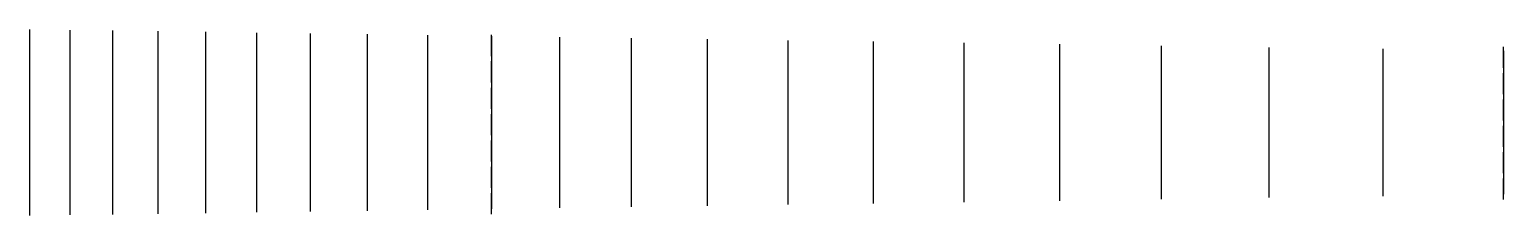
# Model space of a CAD drawing. Extents: x -3 to 416, y -26 to 26.
import ezdxf

# ---------------------------------------------------------------- set-up
doc = ezdxf.new("R2010")
doc.units = 0
doc.header["$LTSCALE"] = 0.5
doc.linetypes.add('ACAD_ISO02W100', pattern=[15, 12, -3])
doc.layers.add('frets', color=4, linetype='Continuous')
doc.layers.add('trace', color=6, linetype='Continuous')

msp = doc.modelspace()

# ---------------------------------------------------------------- linework, layer by layer
at = {"layer": 'frets'}
for p, q in [((-2.89, 26.49), (-2.89, -26.49)), ((8.56, 26.32), (8.56, -26.32)), ((20.69, 26.15), (20.69, -26.15)), ((33.54, 25.96), (33.54, -25.96)), ((47.16, 25.76), (47.16, -25.76)), ((61.59, 25.55), (61.59, -25.55)), ((76.87, 25.33), (76.87, -25.33)), ((93.06, 25.1), (93.06, -25.1)), ((110.22, 24.85), (110.22, -24.85)), ((128.4, 24.59), (128.4, -24.59)), ((147.65, 24.31), (147.65, -24.31)), ((168.06, 24.01), (168.06, -24.01)), ((189.67, 23.7), (189.67, -23.7)), ((212.57, 23.37), (212.57, -23.37)), ((236.83, 23.02), (236.83, -23.02)), ((262.54, 22.65), (262.54, -22.65)), ((289.77, 22.25), (289.77, -22.25)), ((318.63, 21.83), (318.63, -21.83)), ((349.2, 21.39), (349.2, -21.39)), ((381.58, 20.92), (381.58, -20.92)), ((415.89, 20.43), (415.89, -20.43))]:
    msp.add_line(p, q, dxfattribs=at)
at = {"layer": 'trace', "linetype": 'ACAD_ISO02W100'}
for p, q in [((128.4, -26.09), (128.4, 26.09)), ((415.89, -21.93), (415.89, 21.93))]:
    msp.add_line(p, q, dxfattribs=at)

doc.saveas('drawing.dxf')
